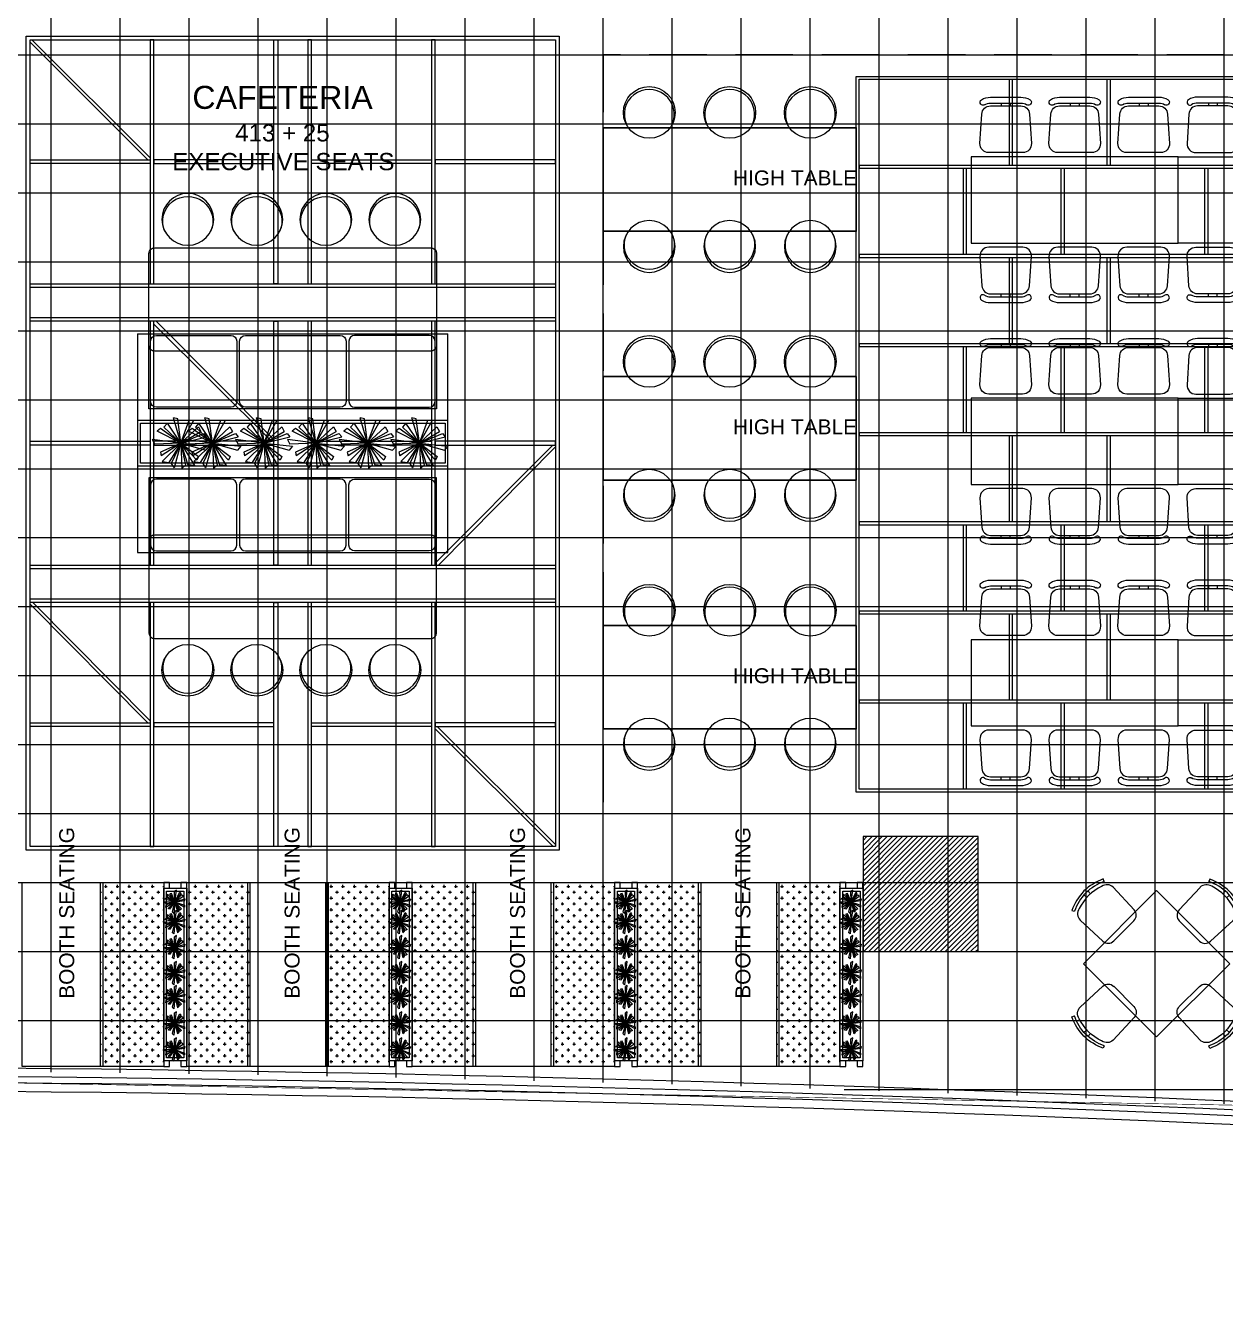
# Model space of a CAD drawing. Header units: millimetres. Extents: x 2335845 to 2509607, y 289014 to 361737.
# Drawn here: x 2375761 to 2386197, y 290702 to 301757 of the extents above; entities that cross this region are included whole.
import ezdxf

# ---------------------------------------------------------------- set-up
doc = ezdxf.new("R2010")
doc.units = ezdxf.units.MM
doc.linetypes.add('DASHED', pattern=[0.75, 0.5, -0.25])
for name, color, linetype in [('A-PLAN -GLASS FRAME', 4, 'Continuous'), ('CEILING', 7, 'Continuous'), ('FLOOR MARK', 7, 'Continuous'), ('I-FUR', 7, 'Continuous'), ('I-FURN', 7, 'Continuous'), ('ROOM TEXT', 3, 'Continuous')]:
    doc.layers.add(name, color=color, linetype=linetype)
for name, color, linetype, lineweight in [('A-PLAN-COLUMN', 3, 'Continuous', 0), ('A-PLAN-RCC-HATCH', 8, 'Continuous', 13), ('A-PLAN-THIN', 251, 'Continuous', 15), ('AR_FURNITURE_MODULAR', 20, 'Continuous', 18), ('FR-Bushes', 75, 'Continuous', 0), ('IN-FURN-CHAR', 8, 'Continuous', 9), ('TOA-FL-TILE-2', 8, 'Continuous', 5), ('TOA-FL-TILE-3', 8, 'Continuous', 5), ('TOA-PLANTS', 72, 'Continuous', 9)]:
    doc.layers.add(name, color=color, linetype=linetype, lineweight=lineweight)
doc.styles.add('2MM', font='arial.ttf')
pattern_1 = [(360, (2026893.19, 288833.79), (50.8, 50.8), [25.4, -76.2]), (90, (2026905.89, 288821.09), (-50.8, 50.8), [25.4, -76.2])]
pattern_2 = [(360, (2028853.19, 288833.79), (50.8, 50.8), [25.4, -76.2]), (90, (2028865.89, 288821.09), (-50.8, 50.8), [25.4, -76.2])]
pattern_3 = [(360, (2028993.19, 288833.79), (50.8, 50.8), [25.4, -76.2]), (90, (2029005.89, 288821.09), (-50.8, 50.8), [25.4, -76.2])]
pattern_4 = [(360, (2030813.19, 288833.79), (50.8, 50.8), [25.4, -76.2]), (90, (2030825.89, 288821.09), (-50.8, 50.8), [25.4, -76.2])]
pattern_5 = [(360, (2030953.19, 288833.79), (50.8, 50.8), [25.4, -76.2]), (90, (2030965.89, 288821.09), (-50.8, 50.8), [25.4, -76.2])]
pattern_6 = [(360, (2032773.19, 288833.79), (50.8, 50.8), [25.4, -76.2]), (90, (2032785.89, 288821.09), (-50.8, 50.8), [25.4, -76.2])]
pattern_7 = [(360, (2032913.19, 288833.79), (50.8, 50.8), [25.4, -76.2]), (90, (2032925.89, 288821.09), (-50.8, 50.8), [25.4, -76.2])]

# ---------------------------------------------------------------- blocks, each defined once
blk = doc.blocks.new('Columns')
at = {"layer": 'A-PLAN-RCC-HATCH'}
h = blk.add_hatch(dxfattribs=at)
h.set_pattern_fill('ANSI31', color=256, scale=250, style=0)
h.set_pattern_definition([(45, (447397.9, -623762.232), (-22.0970869, 22.0970869), [])])
h.paths.add_polyline_path([(6840, -31463), (7840, -31463), (7840, -30463), (6840, -30463)])
at = {"layer": 'A-PLAN-COLUMN', "elevation": 0}
blk.add_lwpolyline([(6840, -31463), (7840, -31463), (7840, -30463), (6840, -30463)], close=True, dxfattribs=at)
blk = doc.blocks.new('FURNITURE - BAR STOOL')
blk.add_circle((0, 0), 225)
at = {"color": 8}
blk.add_arc((-17.1875, 0), 217.1875, 246.0089832, 113.9910168, dxfattribs=at)
blk = doc.blocks.new('A$C4BE956CD')
for p, q in [((13.99, 19), (3.63, 19)), ((0.27, 16.57), (0.27, 16.57)), ((13.99, 17), (3.63, 17)), ((13.99, 17), (3.63, 17)), ((7.31, 17), (7.31, 16)), ((10.31, 17), (10.31, 16)), ((17.34, 16.57), (17.34, 16.57))]:
    blk.add_line(p, q)
blk.add_lwpolyline([(3, 0), (14.61, 0, 0.432616), (17.61, 3.19), (16.98, 13.19, 0.396047), (13.99, 16), (3.63, 16, 0.396047), (0.63, 13.19), (0.01, 3.19, 0.432616)], format="xyb", close=True)
for centre, radius, start, end in [((1, 17.26), 1, 121.6749, 223.2118), ((3.63, 13), 6, 90, 121.6749), ((13.99, 13), 6, 58.3251, 90), ((16.61, 17.26), 1, 316.7882, 58.3251), ((1, 17.26), 1, 223.2118, 301.6749), ((3.63, 13), 4, 90, 121.6749), ((13.99, 13), 4, 58.3251, 90), ((16.61, 17.26), 1, 238.3251, 316.7882)]:
    blk.add_arc(centre, radius, start, end)
blk = doc.blocks.new('CAFETERIA 6 SEATER TABLE')
at = {"ltscale": 0.5}
blk.add_lwpolyline([(89711, -593689), (90461, -593689), (90461, -595489), (89711, -595489)], close=True, dxfattribs=at)
at = {"layer": 'IN-FURN-CHAR', "ltscale": 3, "yscale": 25.40000000028265}
for p, xscale, zscale, rotation in [((89675, -593766), -25.40000000028265, 25.40000000028264, 90), ((90497, -593766), 25.40000000028265, 25.40000000028265, 270), ((89675, -594366), -25.40000000028265, 25.40000000028264, 90), ((90497, -594366), 25.40000000028265, 25.40000000028265, 270), ((89675, -594966), -25.40000000028265, 25.40000000028264, 90), ((90497, -594966), 25.40000000028265, 25.40000000028265, 270)]:
    blk.add_blockref('A$C4BE956CD', p, dxfattribs=dict(at, xscale=xscale, zscale=zscale, rotation=rotation))
blk = doc.blocks.new('A$C36760ACF')
at = {"layer": 'FR-Bushes', "color": 82}
for p, q in [((188, 620), (229, 653)), ((304, 343), (188, 620)), ((304, 343), (229, 653)), ((304, 343), (339, 686)), ((304, 343), (388, 643)), ((339, 686), (388, 643)), ((304, 343), (29, 499)), ((29, 445), (29, 499)), ((108, 554), (164, 585)), ((304, 343), (108, 554)), ((304, 343), (164, 585)), ((304, 343), (464, 556)), ((304, 343), (507, 536)), ((304, 343), (571, 508)), ((464, 556), (507, 536)), ((571, 508), (563, 429)), ((304, 343), (0, 253)), ((13, 306), (0, 253)), ((304, 343), (13, 306)), ((304, 343), (29, 445)), ((304, 343), (65, 181)), ((304, 343), (112, 139)), ((304, 343), (127, 99)), ((304, 343), (160, 58)), ((304, 343), (259, 0)), ((304, 343), (563, 429)), ((304, 343), (568, 399)), ((304, 343), (610, 355)), ((304, 343), (317, 31)), ((304, 343), (411, 98)), ((304, 343), (457, 108)), ((304, 343), (526, 120)), ((304, 343), (536, 198)), ((304, 343), (548, 227)), ((304, 343), (599, 261)), ((568, 399), (610, 355)), ((65, 181), (112, 139)), ((526, 120), (536, 198)), ((548, 227), (599, 261)), ((127, 99), (160, 58)), ((259, 0), (317, 31)), ((411, 98), (457, 108))]:
    blk.add_line(p, q, dxfattribs=at)
blk = doc.blocks.new('A$C2BBD5778')
for p, q in [((12.19, 22.45), (11.87, 23.29)), ((22.44, 12.73), (15.26, 20.47)), ((11.75, 1.99), (3.99, 9.14)), ((15.49, 2.07), (22.38, 8.99))]:
    blk.add_line(p, q)
at = {"elevation": 0}
for points in [[(5.21, 17.81), (6.2, 16.9)], [(6.6, 19.2), (7.51, 18.21)], [(1.15, 12.51), (1.99, 12.2)]]:
    blk.add_lwpolyline(points, dxfattribs=at)
for centre, radius, start, end in [((19.09, 4.29), 20.33, 110.8071, 132.9528), ((19.09, 4.29), 19.43, 110.8071, 132.8517), ((20.18, 5.38), 20.33, 137.315, 159.4607), ((20.18, 5.38), 19.43, 137.4161, 159.4607), ((18.84, 5.49), 17.04, 116.3342, 153.2623), ((13.1, 18.23), 3.11, 46.0163, 125.5379), ((6.34, 11.37), 3.25, 146.7426, 223.4099), ((20.47, 10.9), 2.7, 315.1339, 42.9064), ((13.58, 3.98), 2.7, 227.3613, 315.1339)]:
    blk.add_arc(centre, radius, start, end)
blk = doc.blocks.new('A$C2C376B47')
at = {"layer": 'AR_FURNITURE_MODULAR'}
blk.add_lwpolyline([(736, 100), (1373, 736), (736, 1373), (100, 736)], close=True, dxfattribs=at)
at = {"layer": 'AR_FURNITURE_MODULAR', "color": 8, "yscale": 25.39999999920838, "zscale": 25.39999999920838}
for p, xscale, rotation in [((-30, 882, 0), 25.39999999920838, 359.8661225864081), ((1502, 882, 0), -25.39999999920838, 0.1338774135920463), ((591, -30, 0), 25.39999999920838, 89.86612258640808), ((882, -30, 0), -25.39999999920838, 270.1338774135921)]:
    blk.add_blockref('A$C2BBD5778', p, dxfattribs=dict(at, xscale=xscale, rotation=rotation))

msp = doc.modelspace()

# ---------------------------------------------------------------- hatches: boundary and pattern name
at = {"layer": 'AR_FURNITURE_MODULAR'}
h = msp.add_hatch(dxfattribs=at)
h.set_pattern_fill('CROSS', color=8, scale=8, angle=360, style=0)
h.set_pattern_definition(pattern_1)
h.paths.add_polyline_path([(2376963.93, 292702.795), (2376413.93, 292702.795), (2376413.93, 294302.941), (2376963.93, 294302.941)])
h = msp.add_hatch(dxfattribs=at)
h.set_pattern_fill('CROSS', color=8, scale=8, angle=360, style=0)
h.set_pattern_definition(pattern_1)
h.paths.add_polyline_path([(2376963.93, 292702.795), (2376413.93, 292702.795), (2376413.93, 294302.941), (2376963.93, 294302.941)])
h = msp.add_hatch(dxfattribs=at)
h.set_pattern_fill('CROSS', color=8, scale=8, angle=360, style=0)
h.set_pattern_definition(pattern_3)
h.paths.add_polyline_path([(2377713.93, 292702.795), (2377163.93, 292702.795), (2377163.93, 294302.941), (2377713.93, 294302.941)])
h = msp.add_hatch(dxfattribs=at)
h.set_pattern_fill('CROSS', color=8, scale=8, angle=360, style=0)
h.set_pattern_definition(pattern_3)
h.paths.add_polyline_path([(2377713.93, 292702.795), (2377163.93, 292702.795), (2377163.93, 294302.941), (2377713.93, 294302.941)])
h = msp.add_hatch(dxfattribs=at)
h.set_pattern_fill('CROSS', color=8, scale=8, angle=360, style=0)
h.set_pattern_definition(pattern_2)
h.paths.add_polyline_path([(2378923.93, 292702.795), (2378373.93, 292702.795), (2378373.93, 294302.941), (2378923.93, 294302.941)])
h = msp.add_hatch(dxfattribs=at)
h.set_pattern_fill('CROSS', color=8, scale=8, angle=360, style=0)
h.set_pattern_definition(pattern_2)
h.paths.add_polyline_path([(2378923.93, 292702.795), (2378373.93, 292702.795), (2378373.93, 294302.941), (2378923.93, 294302.941)])
h = msp.add_hatch(dxfattribs=at)
h.set_pattern_fill('CROSS', color=8, scale=8, angle=360, style=0)
h.set_pattern_definition(pattern_5)
h.paths.add_polyline_path([(2379673.93, 292702.795), (2379123.93, 292702.795), (2379123.93, 294302.941), (2379673.93, 294302.941)])
h = msp.add_hatch(dxfattribs=at)
h.set_pattern_fill('CROSS', color=8, scale=8, angle=360, style=0)
h.set_pattern_definition(pattern_5)
h.paths.add_polyline_path([(2379673.93, 292702.795), (2379123.93, 292702.795), (2379123.93, 294302.941), (2379673.93, 294302.941)])
h = msp.add_hatch(dxfattribs=at)
h.set_pattern_fill('CROSS', color=8, scale=8, angle=360, style=0)
h.set_pattern_definition(pattern_4)
h.paths.add_polyline_path([(2380883.93, 292702.795), (2380333.93, 292702.795), (2380333.93, 294302.941), (2380883.93, 294302.941)])
h = msp.add_hatch(dxfattribs=at)
h.set_pattern_fill('CROSS', color=8, scale=8, angle=360, style=0)
h.set_pattern_definition(pattern_4)
h.paths.add_polyline_path([(2380883.93, 292702.795), (2380333.93, 292702.795), (2380333.93, 294302.941), (2380883.93, 294302.941)])
h = msp.add_hatch(dxfattribs=at)
h.set_pattern_fill('CROSS', color=8, scale=8, angle=360, style=0)
h.set_pattern_definition(pattern_7)
h.paths.add_polyline_path([(2381633.93, 292702.795), (2381083.93, 292702.795), (2381083.93, 294302.941), (2381633.93, 294302.941)])
h = msp.add_hatch(dxfattribs=at)
h.set_pattern_fill('CROSS', color=8, scale=8, angle=360, style=0)
h.set_pattern_definition(pattern_7)
h.paths.add_polyline_path([(2381633.93, 292702.795), (2381083.93, 292702.795), (2381083.93, 294302.941), (2381633.93, 294302.941)])
h = msp.add_hatch(dxfattribs=at)
h.set_pattern_fill('CROSS', color=8, scale=8, angle=360, style=0)
h.set_pattern_definition(pattern_6)
h.paths.add_polyline_path([(2382843.93, 292702.795), (2382293.93, 292702.795), (2382293.93, 294302.941), (2382843.93, 294302.941)])
h = msp.add_hatch(dxfattribs=at)
h.set_pattern_fill('CROSS', color=8, scale=8, angle=360, style=0)
h.set_pattern_definition(pattern_6)
h.paths.add_polyline_path([(2382843.93, 292702.795), (2382293.93, 292702.795), (2382293.93, 294302.941), (2382843.93, 294302.941)])
at = {"layer": 'TOA-FL-TILE-2', "true_color": 0x5e67af}
h = msp.add_hatch(dxfattribs=at)
h.set_pattern_fill('_USER', color=165, scale=600, double=1, pattern_type=0)
h.set_pattern_definition([(0, (2360385.7, 304501.64), (0, 600), []), (90, (2360385.7, 304501.64), (-600, 4e-14), [])])
h.paths.add_polyline_path([(2380785.714, 301501.637), (2380785.727, 294901.637), (2395185.727, 294901.637), (2395185.727, 301501.637)])
at = {"layer": 'TOA-FL-TILE-3'}
h = msp.add_hatch(dxfattribs=at)
h.set_pattern_fill('_USER', color=253, scale=600, double=1, pattern_type=0)
h.set_pattern_definition([(0, (2357985.7, 306901.64), (0, 600), []), (90, (2357985.7, 306901.64), (-600, 4e-14), [])])
h.paths.add_polyline_path([(2367585.714, 306904.403), (2360985.727, 306903.711), (2360985.727, 302699.07), (2367585.714, 302699.763)], flags=17)
edge = h.paths.add_edge_path(flags=16)
edge.add_line((2361443.619, 301499.697), (2375246.92, 301499.697))
edge.add_arc((2374696.248, 301062.795), 702.939, 11.2305438, 38.4284407, ccw=False)
edge.add_line((2375385.727, 301199.697), (2375385.727, 295200.745))
edge.add_arc((2375087.434, 295199.933), 298.294, -90.1357827, 0.1559458, ccw=False)
edge.add_line((2375086.727, 294901.64), (2361443.619, 294900.745))
edge.add_arc((2361668.237, 295743.023), 871.714, 218.4683474, 255.0678575, ccw=False)
edge.add_line((2360985.727, 295200.745), (2360985.727, 301199.697))
edge.add_arc((2361668.237, 300657.419), 871.714, 104.9321425, 141.5316526, ccw=False)
h.paths.add_polyline_path([(2385585.726, 306901.625), (2384044.683, 306901.625), (2384044.683, 304701.624), (2372044.683, 304701.624), (2372044.682, 306901.61), (2370585.713, 306901.625), (2370585.714, 302691.494), (2385585.728, 302691.494)], flags=16)
h.paths.add_polyline_path([(2388585.727, 306905.815), (2395185.714, 306905.815), (2395185.714, 302735.166), (2388585.727, 302735.166)], flags=17)
edge = h.paths.add_edge_path(flags=16)
edge.add_line((2381085.727, 294901.64), (2395185.727, 294901.637))
edge.add_line((2395185.727, 294901.637), (2395185.727, 301214.879))
edge.add_arc((2394379.187, 300406.596), 1141.854, 45.0618798, 73.270422)
edge.add_line((2394707.875, 301500.119), (2381061.98, 301500.699))
edge.add_arc((2381085.982, 301201.086), 300.572, 94.5801913, 177.3698138)
edge.add_line((2380785.727, 301214.879), (2380785.727, 295219.957))
edge.add_arc((2381114.134, 295228.94), 328.53, 181.5667235, 265.0395689)
edge = h.paths.add_edge_path(flags=16)
edge.add_line((2396947.437, 304501.637), (2403023.991, 304501.637))
edge.add_arc((2403124.87, 304939.657), 449.487, 257.0306227, 388.1366233)
edge.add_line((2403585.714, 305151.624), (2403585.714, 306900.873))
edge.add_line((2403585.714, 306900.873), (2396385.713, 306901.631))
edge.add_line((2396385.713, 306901.631), (2396385.715, 305151.624))
edge.add_arc((2396864.29, 304997.497), 502.782, 162.1486296, 279.5188754)
h.paths.add_polyline_path([(2396385.714, 294901.64), (2396385.714, 301501.637), (2403585.713, 301501.637), (2403585.713, 294901.637)], flags=16)
edge = h.paths.add_edge_path()
edge.add_line((2357985.714, 306901.626), (2357985.73, 303901.639))
edge.add_line((2357985.73, 303901.639), (2359785.722, 303901.635))
edge.add_line((2359785.722, 303901.635), (2359785.714, 295501.637))
edge.add_line((2359785.714, 295501.637), (2357885.725, 295501.637))
edge.add_line((2357885.725, 295501.637), (2357884.218, 295843.515))
edge.add_line((2357884.218, 295843.515), (2352910.328, 295843.52))
edge.add_line((2352910.328, 295843.52), (2352911.835, 294601.622))
edge.add_line((2352911.835, 294601.622), (2351044.683, 294601.622))
edge.add_line((2351044.683, 294601.622), (2351044.683, 293701.624))
edge.add_line((2351044.683, 293701.624), (2350244.683, 293701.624))
edge.add_line((2350244.683, 293701.624), (2350244.683, 291915.217))
edge.add_arc((2372334.758, -28802.036), 321477.103, 83.98092871, 93.94014429, ccw=False)
edge.add_line((2406044.683, 290902.779), (2406044.683, 296951.624))
edge.add_line((2406044.683, 296951.624), (2405044.683, 296951.624))
edge.add_line((2405044.683, 296951.624), (2405044.633, 306905.059))
edge.add_line((2405044.633, 306905.059), (2387537.951, 306905.039))
edge.add_line((2387537.951, 306905.039), (2387537.947, 307005.814))
edge.add_line((2387537.947, 307005.814), (2386486.979, 307003.831))
edge.add_line((2386486.979, 307003.831), (2386485.042, 306905.037))
edge.add_line((2386485.042, 306905.037), (2384044.683, 306905.035))
edge.add_line((2384044.683, 306905.035), (2384044.684, 305701.624))
edge.add_line((2384044.684, 305701.624), (2383044.683, 305701.624))
edge.add_line((2383044.683, 305701.624), (2383044.683, 304801.624))
edge.add_line((2383044.683, 304801.624), (2373044.683, 304801.624))
edge.add_line((2373044.683, 304801.624), (2373044.683, 305701.624))
edge.add_line((2373044.683, 305701.624), (2372044.683, 305701.624))
edge.add_line((2372044.683, 305701.624), (2372044.682, 306901.628))
edge.add_line((2372044.682, 306901.628), (2369610.529, 306901.551))
edge.add_line((2369610.529, 306901.551), (2369610.532, 307002.744))
edge.add_line((2369610.532, 307002.744), (2368560.531, 307002.665))
edge.add_line((2368560.531, 307002.665), (2368560.527, 306901.51))
edge.add_line((2368560.527, 306901.51), (2357985.714, 306901.644))

# ---------------------------------------------------------------- linework, layer by layer
at = {"const_width": 5}
msp.add_lwpolyline([(2408344.683, 341505.727, 0.026433639), (2350244.683, 339753.79), (2350261.051, 326701.624), (2344944.683, 326701.624), (2344944.683, 305701.701), (2351044.677, 305701.666), (2351044.683, 304701.624), (2350244.683, 304701.624), (2350244.683, 291915.217, -0.044539915), (2406044.683, 290902.779)], format="xyb", dxfattribs=at)
at = {"layer": 'A-PLAN -GLASS FRAME', "color": 4, "ltscale": 500, "elevation": 0}
msp.add_lwpolyline([(2405969.683, 290835.407, 0.044430372), (2350319.683, 291845.345), (2350319.683, 291795.22, -0.044437483), (2405969.683, 290785.12)], format="xyb", close=True, dxfattribs=at)
at = {"layer": 'A-PLAN-THIN', "elevation": 0}
msp.add_lwpolyline([(2406044.683, 290902.779, 0.044539915), (2350244.683, 291915.217), (2350244.683, 291714.713, -0.044568436), (2406044.683, 290701.624), (2406044.683, 293701.624)], format="xyb", dxfattribs=at)
at = {"layer": 'AR_FURNITURE_MODULAR', "linetype": 'Continuous', "lineweight": 30, "elevation": 0}
for points in [[(2380785.727, 300867.228), (2382985.727, 300867.228), (2382985.727, 299967.228), (2380785.727, 299967.228)], [(2380785.727, 298702.568), (2382985.727, 298702.568), (2382985.727, 297802.568), (2380785.727, 297802.568)], [(2380785.727, 296537.908), (2382985.727, 296537.908), (2382985.727, 295637.908), (2380785.727, 295637.908)]]:
    msp.add_lwpolyline(points, dxfattribs=at)
at = {"layer": 'AR_FURNITURE_MODULAR', "color": 8, "elevation": 0}
for points in [[(2376899.961, 299061.149), (2377549.227, 299061.149, -0.414213562), (2377599.227, 299011.149), (2377599.227, 298486.149, -0.414213562), (2377549.227, 298436.149), (2376899.961, 298436.149, -0.414213562), (2376849.961, 298486.149), (2376849.961, 299011.149, -0.414213562)], [(2377674.227, 299061.149), (2378499.227, 299061.149, -0.414213562), (2378549.227, 299011.149), (2378549.227, 298486.149, -0.414213562), (2378499.227, 298436.149), (2377674.227, 298436.149, -0.414213562), (2377624.227, 298486.149), (2377624.227, 299011.149, -0.414213562)], [(2379273.227, 299061.149), (2378624.227, 299061.149, 0.414213562), (2378574.227, 299011.149), (2378574.227, 298486.149, 0.414213562), (2378624.227, 298436.149), (2379273.227, 298436.149, 0.414213562), (2379323.227, 298486.149), (2379323.227, 299011.149, 0.414213562)], [(2376899.961, 297186.149), (2377549.227, 297186.149, 0.414213562), (2377599.227, 297236.149), (2377599.227, 297761.149, 0.414213562), (2377549.227, 297811.149), (2376899.961, 297811.149, 0.414213562), (2376849.961, 297761.149), (2376849.961, 297236.149, 0.414213562)], [(2377674.227, 297186.149), (2378499.227, 297186.149, 0.414213562), (2378549.227, 297236.149), (2378549.227, 297761.149, 0.414213562), (2378499.227, 297811.149), (2377674.227, 297811.149, 0.414213562), (2377624.227, 297761.149), (2377624.227, 297236.149, 0.414213562)], [(2379273.227, 297186.149), (2378624.227, 297186.149, -0.414213562), (2378574.227, 297236.149), (2378574.227, 297761.149, -0.414213562), (2378624.227, 297811.149), (2379273.227, 297811.149, -0.414213562), (2379323.227, 297761.149), (2379323.227, 297236.149, -0.414213562)]]:
    msp.add_lwpolyline(points, format="xyb", close=True, dxfattribs=at)
for points in [[(2376735.727, 298323.649), (2379435.727, 298323.649)], [(2379435.727, 297923.649), (2376735.727, 297923.649)]]:
    msp.add_lwpolyline(points, dxfattribs=at)
msp.add_lwpolyline([(2376760.727, 297948.649), (2376760.727, 298298.649), (2379410.727, 298298.649), (2379410.727, 297948.649)], close=True, dxfattribs=at)
at = {"layer": 'AR_FURNITURE_MODULAR', "elevation": 0}
for points in [[(2376433.93, 292702.795), (2375733.93, 292702.795), (2375733.93, 294302.941), (2376433.93, 294302.941)], [(2376963.93, 292702.795), (2376413.93, 292702.795), (2376413.93, 294302.941), (2376963.93, 294302.941)], [(2376963.93, 292702.795), (2376413.93, 292702.795), (2376413.93, 294302.941), (2376963.93, 294302.941)], [(2376963.93, 294252.941), (2377013.93, 294252.941), (2377013.93, 294302.941), (2376963.93, 294302.941)], [(2377113.93, 294252.941), (2377163.93, 294252.941), (2377163.93, 294302.941), (2377113.93, 294302.941)], [(2377713.93, 292702.795), (2377163.93, 292702.795), (2377163.93, 294302.941), (2377713.93, 294302.941)], [(2377713.93, 292702.795), (2377163.93, 292702.795), (2377163.93, 294302.941), (2377713.93, 294302.941)], [(2378393.93, 292702.795), (2377693.93, 292702.795), (2377693.93, 294302.941), (2378393.93, 294302.941)], [(2378923.93, 292702.795), (2378373.93, 292702.795), (2378373.93, 294302.941), (2378923.93, 294302.941)], [(2378923.93, 292702.795), (2378373.93, 292702.795), (2378373.93, 294302.941), (2378923.93, 294302.941)], [(2378923.93, 294252.941), (2378973.93, 294252.941), (2378973.93, 294302.941), (2378923.93, 294302.941)], [(2379073.93, 294252.941), (2379123.93, 294252.941), (2379123.93, 294302.941), (2379073.93, 294302.941)], [(2379673.93, 292702.795), (2379123.93, 292702.795), (2379123.93, 294302.941), (2379673.93, 294302.941)], [(2379673.93, 292702.795), (2379123.93, 292702.795), (2379123.93, 294302.941), (2379673.93, 294302.941)], [(2380353.93, 292702.795), (2379653.93, 292702.795), (2379653.93, 294302.941), (2380353.93, 294302.941)], [(2380883.93, 292702.795), (2380333.93, 292702.795), (2380333.93, 294302.941), (2380883.93, 294302.941)], [(2380883.93, 292702.795), (2380333.93, 292702.795), (2380333.93, 294302.941), (2380883.93, 294302.941)], [(2380883.93, 294252.941), (2380933.93, 294252.941), (2380933.93, 294302.941), (2380883.93, 294302.941)], [(2381033.93, 294252.941), (2381083.93, 294252.941), (2381083.93, 294302.941), (2381033.93, 294302.941)], [(2381633.93, 292702.795), (2381083.93, 292702.795), (2381083.93, 294302.941), (2381633.93, 294302.941)], [(2381633.93, 292702.795), (2381083.93, 292702.795), (2381083.93, 294302.941), (2381633.93, 294302.941)], [(2382313.93, 292702.795), (2381613.93, 292702.795), (2381613.93, 294302.941), (2382313.93, 294302.941)], [(2382843.93, 292702.795), (2382293.93, 292702.795), (2382293.93, 294302.941), (2382843.93, 294302.941)], [(2382843.93, 292702.795), (2382293.93, 292702.795), (2382293.93, 294302.941), (2382843.93, 294302.941)], [(2382843.93, 294252.941), (2382893.93, 294252.941), (2382893.93, 294302.941), (2382843.93, 294302.941)], [(2382993.93, 294252.941), (2383043.93, 294252.941), (2383043.93, 294302.941), (2382993.93, 294302.941)], [(2376963.93, 294252.941), (2377163.93, 294252.941), (2377163.93, 292752.795), (2376963.93, 292752.795)], [(2376988.93, 294227.941), (2377138.93, 294227.941), (2377138.93, 292777.795), (2376988.93, 292777.795)], [(2378923.93, 294252.941), (2379123.93, 294252.941), (2379123.93, 292752.795), (2378923.93, 292752.795)], [(2378948.93, 294227.941), (2379098.93, 294227.941), (2379098.93, 292777.795), (2378948.93, 292777.795)], [(2380883.93, 294252.941), (2381083.93, 294252.941), (2381083.93, 292752.795), (2380883.93, 292752.795)], [(2380908.93, 294227.941), (2381058.93, 294227.941), (2381058.93, 292777.795), (2380908.93, 292777.795)], [(2382843.93, 294252.941), (2383043.93, 294252.941), (2383043.93, 292752.795), (2382843.93, 292752.795)], [(2382868.93, 294227.941), (2383018.93, 294227.941), (2383018.93, 292777.795), (2382868.93, 292777.795)], [(2376963.93, 292702.795), (2377013.93, 292702.795), (2377013.93, 292752.795), (2376963.93, 292752.795)], [(2377113.93, 292702.795), (2377163.93, 292702.795), (2377163.93, 292752.795), (2377113.93, 292752.795)], [(2378923.93, 292702.795), (2378973.93, 292702.795), (2378973.93, 292752.795), (2378923.93, 292752.795)], [(2379073.93, 292702.795), (2379123.93, 292702.795), (2379123.93, 292752.795), (2379073.93, 292752.795)], [(2380883.93, 292702.795), (2380933.93, 292702.795), (2380933.93, 292752.795), (2380883.93, 292752.795)], [(2381033.93, 292702.795), (2381083.93, 292702.795), (2381083.93, 292752.795), (2381033.93, 292752.795)], [(2382843.93, 292702.795), (2382893.93, 292702.795), (2382893.93, 292752.795), (2382843.93, 292752.795)], [(2382993.93, 292702.795), (2383043.93, 292702.795), (2383043.93, 292752.795), (2382993.93, 292752.795)]]:
    msp.add_lwpolyline(points, close=True, dxfattribs=at)
at = {"layer": 'CEILING', "color": 30, "true_color": 0xf26722}
for p, q in [((2375801.549, 301611.071), (2376825.633, 300587.569)), ((2375817.567, 301632.238), (2376845.645, 300604.639)), ((2376878.273, 299159.728), (2377902.357, 298139.896)), ((2376898.853, 299183.991), (2377922.369, 298156.966)), ((2380346.832, 298107.268), (2379325.373, 297080.242)), ((2380369.905, 298093.154), (2379353.084, 297063.172)), ((2375824.622, 296736.892), (2376845.645, 295709.866)), ((2375801.549, 296722.778), (2376825.633, 295692.796)), ((2379325.373, 295640.397), (2380349.893, 294615.943)), ((2379342.796, 295660.168), (2380369.905, 294633.013))]:
    msp.add_line(p, q, dxfattribs=at)
at = {"layer": 'CEILING', "color": 30, "true_color": 0xf26722, "elevation": 0}
for points in [[(2375768.921, 301664.292), (2380402.533, 301664.292), (2380402.533, 294583.444), (2375768.921, 294583.444)], [(2375801.549, 301632.238), (2380369.905, 301632.238), (2380369.905, 294615.943), (2375801.549, 294615.943)], [(2376878.273, 301632.238), (2376845.645, 301632.238), (2376845.645, 299510.845), (2376878.273, 299510.845)], [(2377954.793, 299510.845), (2377922.369, 299510.845), (2377922.369, 301632.238), (2377954.793, 301632.238)], [(2378248.649, 301632.238), (2378216.096, 301632.238), (2378216.096, 299510.845), (2378248.649, 299510.845)], [(2379325.373, 301632.238), (2379292.745, 301632.238), (2379292.745, 299510.845), (2379325.373, 299510.845)], [(2376845.645, 300554.941), (2375801.549, 300554.941), (2375801.549, 300587.569), (2376845.645, 300587.569)], [(2376878.273, 300554.941), (2377922.369, 300554.941), (2377922.369, 300587.569), (2376878.273, 300587.569)], [(2379292.745, 300554.941), (2378248.649, 300554.941), (2378248.649, 300587.569), (2379292.745, 300587.569)], [(2379325.373, 300554.941), (2380369.905, 300554.941), (2380369.905, 300587.569), (2379325.373, 300587.569)], [(2375801.549, 299510.845), (2380369.905, 299510.845), (2380369.905, 299478.217), (2375801.549, 299478.217)], [(2375801.549, 299217.056), (2380369.905, 299217.056), (2380369.905, 299183.991), (2375801.549, 299183.991)], [(2376878.273, 299183.991), (2376845.645, 299183.991), (2376845.645, 297063.172), (2376878.273, 297063.172)], [(2377954.793, 297063.172), (2377922.369, 297063.172), (2377922.369, 299183.991), (2377954.793, 299183.991)], [(2378248.649, 299183.991), (2378216.096, 299183.991), (2378216.096, 297063.172), (2378248.649, 297063.172)], [(2379325.373, 299183.991), (2379292.745, 299183.991), (2379292.745, 297063.172), (2379325.373, 297063.172)], [(2376845.645, 298107.268), (2375801.549, 298107.268), (2375801.549, 298139.896), (2376845.645, 298139.896)], [(2376878.273, 298107.268), (2377922.369, 298107.268), (2377922.369, 298139.896), (2376878.273, 298139.896)], [(2379292.745, 298107.268), (2378248.649, 298107.268), (2378248.649, 298139.896), (2379292.745, 298139.896)], [(2379325.373, 298107.268), (2380369.905, 298107.268), (2380369.905, 298139.896), (2379325.373, 298139.896)], [(2375801.549, 297063.172), (2380369.905, 297063.172), (2380369.905, 297030.544), (2375801.549, 297030.544)], [(2375801.549, 296769.241), (2380369.905, 296769.241), (2380369.905, 296736.892), (2375801.549, 296736.892)], [(2376878.273, 296736.892), (2376845.645, 296736.892), (2376845.645, 294615.943), (2376878.273, 294615.943)], [(2377954.793, 294615.943), (2377922.369, 294615.943), (2377922.369, 296736.892), (2377954.793, 296736.892)], [(2378248.649, 296736.892), (2378216.096, 296736.892), (2378216.096, 294615.943), (2378248.649, 294615.943)], [(2379325.373, 296736.892), (2379292.745, 296736.892), (2379292.745, 294615.943), (2379325.373, 294615.943)], [(2376845.645, 295660.168), (2375801.549, 295660.168), (2375801.549, 295692.796), (2376845.645, 295692.796)], [(2376878.273, 295660.168), (2377922.369, 295660.168), (2377922.369, 295692.796), (2376878.273, 295692.796)], [(2379292.745, 295660.168), (2378248.649, 295660.168), (2378248.649, 295692.796), (2379292.745, 295692.796)], [(2379325.373, 295660.168), (2380369.905, 295660.168), (2380369.905, 295692.796), (2379325.373, 295692.796)]]:
    msp.add_lwpolyline(points, close=True, dxfattribs=at)
at = {"layer": 'CEILING', "color": 251, "true_color": 0x636466, "elevation": 0}
for points in [[(2382985.727, 301314.136), (2395185.727, 301314.136), (2395185.727, 295089.136), (2382985.727, 295089.136)], [(2383010.727, 301289.136), (2395160.727, 301289.136), (2395160.727, 295114.136), (2383010.727, 295114.136)], [(2384317.724, 301289.136), (2384342.724, 301289.136), (2384342.724, 300539.136), (2384317.724, 300539.136)], [(2385167.724, 301289.136), (2385192.724, 301289.136), (2385192.724, 300539.136), (2385167.724, 300539.136)], [(2383010.727, 300514.136), (2395160.727, 300514.136), (2395160.727, 300539.136), (2383010.727, 300539.136)], [(2383917.724, 300514.136), (2383942.724, 300514.136), (2383942.724, 299764.136), (2383917.724, 299764.136)], [(2384767.724, 300514.136), (2384792.724, 300514.136), (2384792.724, 299764.136), (2384767.724, 299764.136)], [(2386017.724, 300514.136), (2386042.724, 300514.136), (2386042.724, 299764.136), (2386017.724, 299764.136)], [(2383010.727, 299739.136), (2395160.727, 299739.136), (2395160.727, 299764.136), (2383010.727, 299764.136)], [(2384317.724, 299739.136), (2384342.724, 299739.136), (2384342.724, 298989.136), (2384317.724, 298989.136)], [(2385167.724, 299739.136), (2385192.724, 299739.136), (2385192.724, 298989.136), (2385167.724, 298989.136)], [(2383010.727, 298964.136), (2395160.727, 298964.136), (2395160.727, 298989.136), (2383010.727, 298989.136)], [(2383917.724, 298964.136), (2383942.724, 298964.136), (2383942.724, 298214.136), (2383917.724, 298214.136)], [(2384767.724, 298964.136), (2384792.724, 298964.136), (2384792.724, 298214.136), (2384767.724, 298214.136)], [(2386017.724, 298964.136), (2386042.724, 298964.136), (2386042.724, 298214.136), (2386017.724, 298214.136)], [(2383010.727, 298189.136), (2395160.727, 298189.136), (2395160.727, 298214.136), (2383010.727, 298214.136)], [(2384317.724, 298189.136), (2384342.724, 298189.136), (2384342.724, 297439.136), (2384317.724, 297439.136)], [(2385167.724, 298189.136), (2385192.724, 298189.136), (2385192.724, 297439.136), (2385167.724, 297439.136)], [(2383010.727, 297414.136), (2395160.727, 297414.136), (2395160.727, 297439.136), (2383010.727, 297439.136)], [(2383917.724, 297414.136), (2383942.724, 297414.136), (2383942.724, 296664.136), (2383917.724, 296664.136)], [(2384767.724, 297414.136), (2384792.724, 297414.136), (2384792.724, 296664.136), (2384767.724, 296664.136)], [(2386017.724, 297414.136), (2386042.724, 297414.136), (2386042.724, 296664.136), (2386017.724, 296664.136)], [(2383010.727, 296639.136), (2395160.727, 296639.136), (2395160.727, 296664.136), (2383010.727, 296664.136)], [(2384317.724, 296639.136), (2384342.724, 296639.136), (2384342.724, 295889.136), (2384317.724, 295889.136)], [(2385167.724, 296639.136), (2385192.724, 296639.136), (2385192.724, 295889.136), (2385167.724, 295889.136)], [(2383010.727, 295864.136), (2395160.727, 295864.136), (2395160.727, 295889.136), (2383010.727, 295889.136)], [(2383917.724, 295864.136), (2383942.724, 295864.136), (2383942.724, 295114.136), (2383917.724, 295114.136)], [(2384767.724, 295864.136), (2384792.724, 295864.136), (2384792.724, 295114.136), (2384767.724, 295114.136)], [(2386017.724, 295864.136), (2386042.724, 295864.136), (2386042.724, 295114.136), (2386017.724, 295114.136)]]:
    msp.add_lwpolyline(points, close=True, dxfattribs=at)
at = {"layer": 'FLOOR MARK', "linetype": 'DASHED', "ltscale": 1000, "elevation": 0}
msp.add_lwpolyline([(2380785.714, 301501.637), (2380785.727, 294901.637), (2395185.727, 294901.637), (2395185.727, 301501.637)], close=True, dxfattribs=at)
at = {"layer": 'I-FUR', "linetype": 'Continuous', "elevation": 0}
for points in [[(2376835.727, 299773.649, -0.414213562), (2376885.727, 299823.649), (2379285.727, 299823.649, -0.414213562), (2379335.727, 299773.649)], [(2379335.727, 298973.649, -0.414213562), (2379285.727, 298923.649), (2376885.727, 298923.649, -0.414213562), (2376835.727, 298973.649)], [(2376835.727, 297823.649), (2376835.727, 296473.649, 0.414213562), (2376885.727, 296423.649), (2379285.727, 296423.649, 0.414213562), (2379335.727, 296473.649), (2379335.727, 297823.649)], [(2379335.727, 297273.649, 0.414213562), (2379285.727, 297323.649), (2376885.727, 297323.649, 0.414213562), (2376835.727, 297273.649)]]:
    msp.add_lwpolyline(points, format="xyb", dxfattribs=at)
for points in [[(2379335.727, 299773.649), (2379335.727, 298423.649), (2376835.727, 298423.649), (2376835.727, 299773.649)], [(2376735.727, 299073.649), (2379435.727, 299073.649)], [(2376735.727, 299073.649), (2376735.727, 297173.649), (2379435.727, 297173.649), (2379435.727, 299073.649)], [(2379335.727, 297823.649), (2376835.727, 297823.649)]]:
    msp.add_lwpolyline(points, dxfattribs=at)
at = {"layer": 'I-FURN', "elevation": 0}
for points in [[(2380785.727, 300867.228), (2380785.727, 299967.228)], [(2380785.727, 298702.568), (2380785.727, 297802.568)], [(2380785.727, 296537.908), (2380785.727, 295637.908)]]:
    msp.add_lwpolyline(points, dxfattribs=at)

# ---------------------------------------------------------------- block references
at = {"layer": 'A-PLAN-COLUMN'}
msp.add_blockref('Columns', (2376204.978, 325164.617), dxfattribs=at)
at = {"layer": 'AR_FURNITURE_MODULAR', "xscale": -1, "rotation": 270.0000000001549}
msp.add_blockref('A$C2C376B47', (2384861.348, 292860.598), dxfattribs=at)
at = {"layer": 'AR_FURNITURE_MODULAR', "xscale": 0.295700503286077, "yscale": 0.295700503286077, "zscale": 0.295700503286077, "rotation": 180}
for p in [(2377151.773, 294236.551), (2379111.773, 294236.551), (2381071.773, 294236.551), (2383031.773, 294236.551)]:
    msp.add_blockref('A$C36760ACF', p, dxfattribs=at)
at = {"layer": 'I-FURN', "linetype": 'Continuous', "extrusion": (0, 0, -1), "xscale": -1, "zscale": -1}
for p, rotation in [((-2381185.727, 301000.024, 0), 270), ((-2381885.727, 301000.024, 0), 270), ((-2382585.727, 301000.024, 0), 270), ((-2381185.727, 298835.363, 0), 270), ((-2381885.727, 298835.363, 0), 270), ((-2382585.727, 298835.363, 0), 270), ((-2381185.727, 296670.703, 0), 270), ((-2381885.727, 296670.703, 0), 270), ((-2382585.727, 296670.703, 0), 270), ((-2377173.411, 296148.835), 89.99999999999977), ((-2377773.411, 296148.835), 89.99999999999977), ((-2378373.411, 296148.835), 89.99999999999977), ((-2378973.411, 296148.835), 89.99999999999977)]:
    msp.add_blockref('FURNITURE - BAR STOOL', p, dxfattribs=dict(at, rotation=rotation))
at = {"layer": 'I-FURN', "xscale": -1, "rotation": 270.0021136962639}
for p in [(2979478.485, 210175.334, 0), (2979478.451, 208075.334, 0), (2979478.368, 205975.334, 0)]:
    msp.add_blockref('CAFETERIA 6 SEATER TABLE', p, dxfattribs=at)
at = {"layer": 'I-FURN', "rotation": 89.9978863037361}
for p in [(1792092.969, 210175.334, 0), (1792092.936, 208075.334, 0), (1792092.853, 205975.334, 0)]:
    msp.add_blockref('CAFETERIA 6 SEATER TABLE', p, dxfattribs=at)
at = {"layer": 'I-FURN', "linetype": 'Continuous', "extrusion": (0, 0, -1), "zscale": -1}
for p, rotation in [((-2377173.411, 300070.462), 90.00000000000004), ((-2377773.411, 300070.462), 90.00000000000004), ((-2378373.411, 300070.462), 90.00000000000004), ((-2378973.411, 300070.462), 90.00000000000004), ((-2381185.727, 299834.433, 0), 270.0000000000002), ((-2381885.727, 299834.433, 0), 270.0000000000002), ((-2382585.727, 299834.433, 0), 270.0000000000002), ((-2381185.727, 297669.773, 0), 270.0000000000002), ((-2381885.727, 297669.773, 0), 270.0000000000002), ((-2382585.727, 297669.773, 0), 270.0000000000002), ((-2381185.727, 295505.112, 0), 270.0000000000002), ((-2381885.727, 295505.112, 0), 270.0000000000002), ((-2382585.727, 295505.112, 0), 270.0000000000002)]:
    msp.add_blockref('FURNITURE - BAR STOOL', p, dxfattribs=dict(at, rotation=rotation))
at = {"layer": 'TOA-PLANTS', "xscale": 0.7234622670632833, "yscale": 0.7234622670632833, "zscale": 0.7234622670632833, "rotation": 270}
for p in [(2376864.641, 298343.842), (2377138.907, 298343.842), (2377588.907, 298343.842), (2378038.907, 298343.842), (2378488.907, 298343.842), (2378938.907, 298343.842)]:
    msp.add_blockref('A$C36760ACF', p, dxfattribs=at)
at = {"layer": 'TOA-PLANTS', "lineweight": 5, "xscale": 0.295700503286077, "yscale": 0.295700503286077, "zscale": 0.295700503286077, "rotation": 180}
for p in [(2377151.773, 294059.228), (2379111.773, 294059.228), (2381071.773, 294059.228), (2383031.773, 294059.228), (2377151.773, 293840.953), (2379111.773, 293840.953), (2381071.773, 293840.953), (2383031.773, 293840.953), (2377151.773, 293616.748), (2379111.773, 293616.748), (2381071.773, 293616.748), (2383031.773, 293616.748), (2377151.773, 293407.382), (2379111.773, 293407.382), (2381071.773, 293407.382), (2383031.773, 293407.382), (2377151.773, 293178.728), (2379111.773, 293178.728), (2381071.773, 293178.728), (2383031.773, 293178.728), (2377151.773, 292951.545), (2379111.773, 292951.545), (2381071.773, 292951.545), (2383031.773, 292951.545)]:
    msp.add_blockref('A$C36760ACF', p, dxfattribs=at)

# ---------------------------------------------------------------- texts
at = {"layer": 'ROOM TEXT', "style": '2MM'}
for s, insert, char_height, width, attachment_point in [('\\pi203.24887;CAFETERIA  \\P\\pi575.23045;{\\H0.75x;413 + 25 \\P\\pi27.72022;EXECUTIVE SEATS}', (2377009.943, 301231.23, 0), 200, 1960.93157, 1), ('HIGH TABLE', (2382993.171, 300495.721, 0), 130, 1489.94022, 3), ('HIGH TABLE', (2382993.171, 298331.06, 0), 130, 1489.94022, 3), ('HIGH TABLE', (2382993.171, 296166.4, 0), 130, 1489.94022, 3)]:
    msp.add_mtext(s, dxfattribs=dict(at, insert=insert, char_height=char_height, width=width, attachment_point=attachment_point))
at = {"layer": 'ROOM TEXT', "char_height": 130, "width": 2549.03342, "attachment_point": 3, "rotation": 90, "style": '2MM'}
for insert in [(2376055.343, 294784.678), (2378015.343, 294784.678), (2379975.343, 294784.678), (2381935.343, 294784.678)]:
    msp.add_mtext('BOOTH SEATING', dxfattribs=dict(at, insert=insert))

doc.saveas('drawing.dxf')
